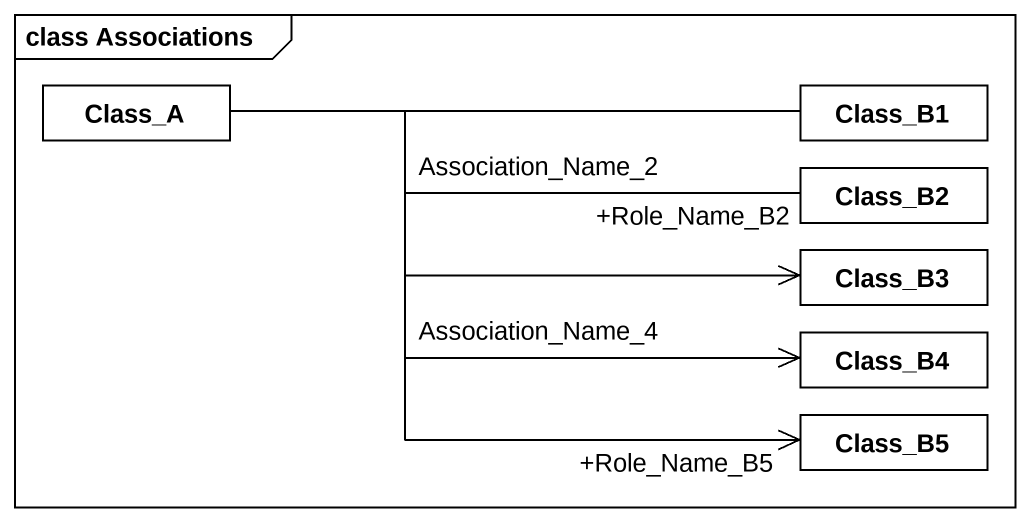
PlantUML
@startuml
mainframe class Associations
hide circle
hide empty members
class Class_A
class Class_B1
class Class_B2
class Class_B3
class Class_B4
class Class_B5
Class_A -right- Class_B1
Class_A -right- "+Role_Name_B2" Class_B2 : Association_Name_2
Class_A -right-> Class_B3
Class_A -right-> Class_B4 : Association_Name_4
Class_A -right-> "+Role_Name_B5" Class_B5
@enduml
